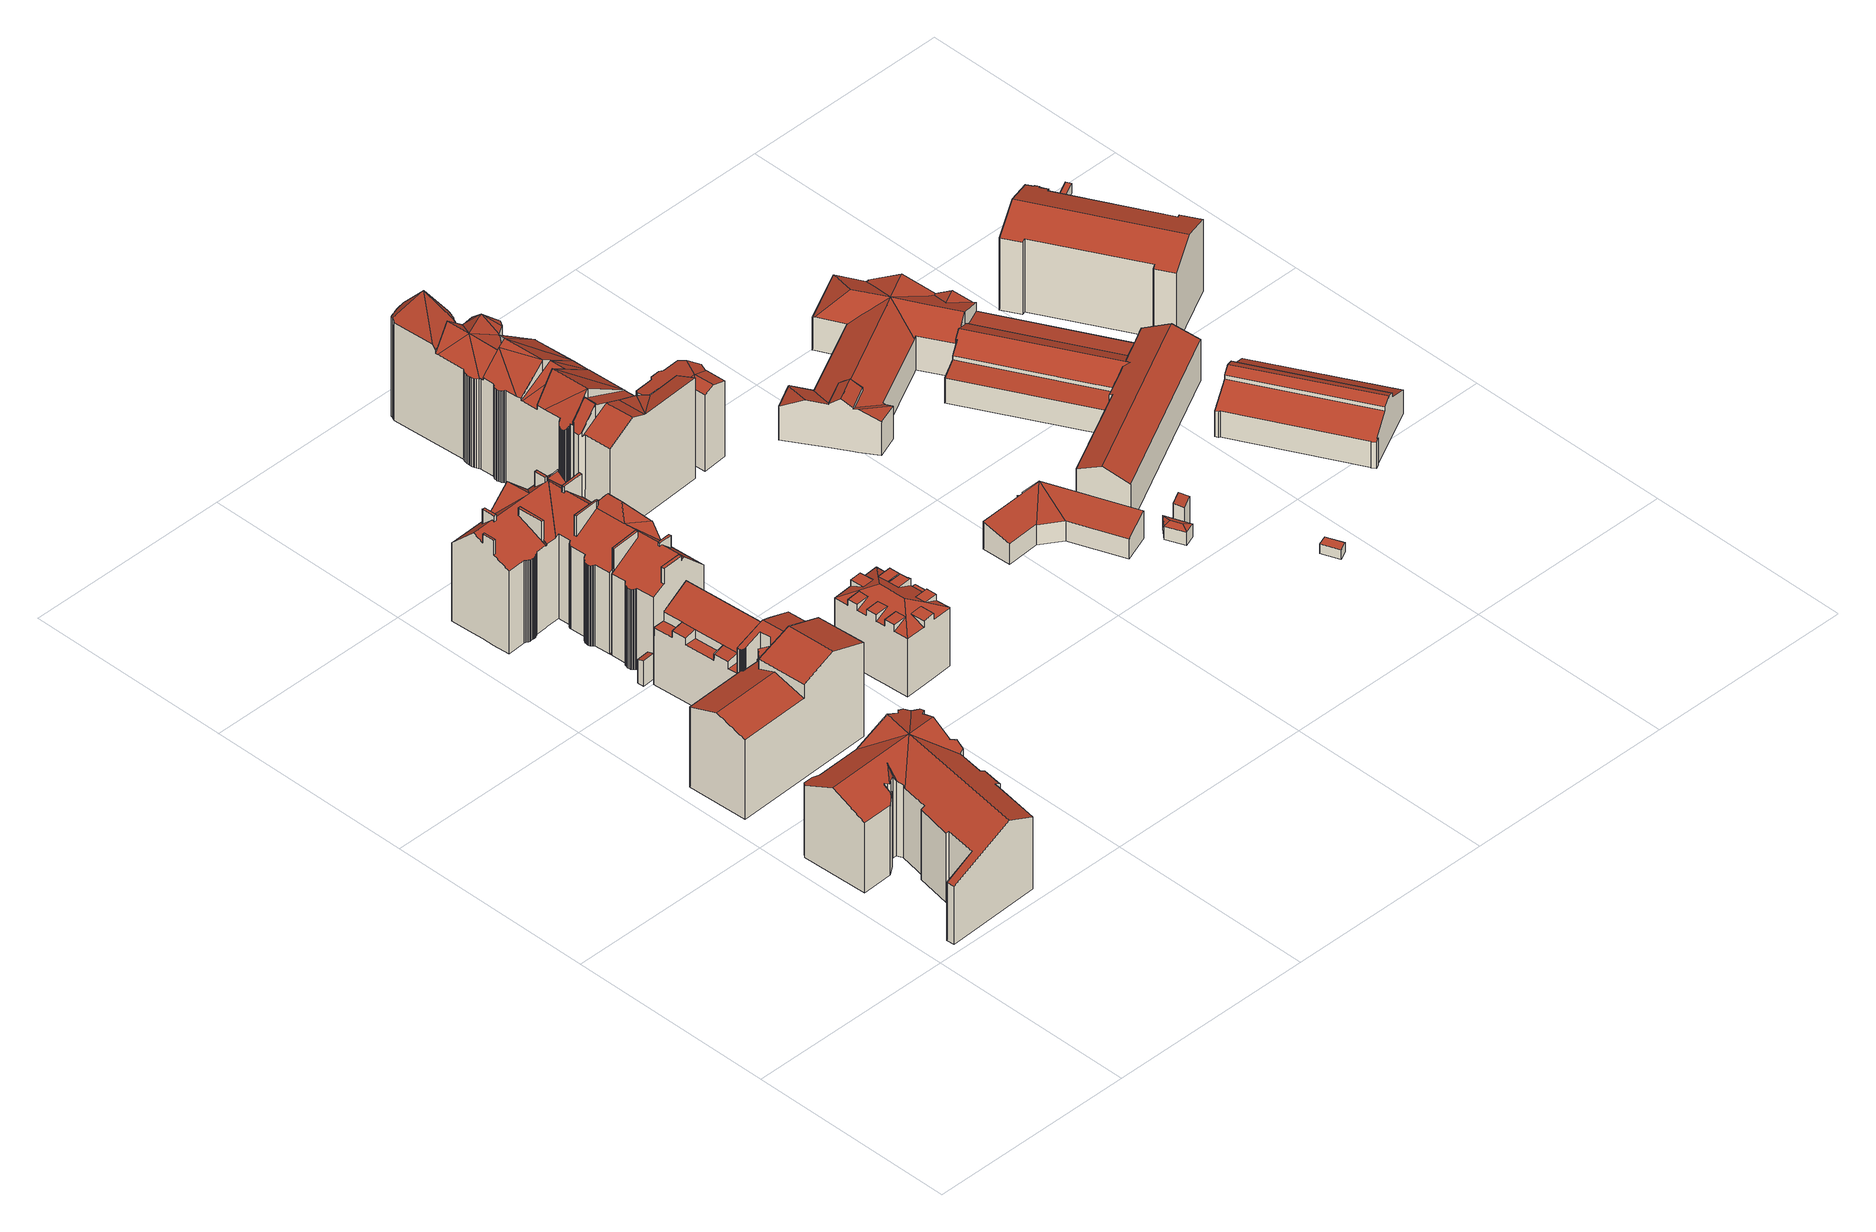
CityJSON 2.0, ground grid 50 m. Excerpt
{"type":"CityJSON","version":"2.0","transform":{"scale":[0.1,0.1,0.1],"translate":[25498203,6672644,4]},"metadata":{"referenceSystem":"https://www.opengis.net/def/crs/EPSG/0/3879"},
"CityObjects":{
"building1":{"type":"Building","attributes":{"dateOfConstruction":"1906-01-01","measuredHeight":21.9,"class":"Asuinkerrostalot","function":"Muut kerrostalot","usage":"Asuinrakennus","roofType":"2100;2100;2100","storeysAboveGround":4},"address":[{"Country":"Finland","Locality":"Helsinki","ThoroughfareNumber":"12","ThoroughfareName":"Kauppiaankatu","PostCode":"00160"}],"geometry":[{"type":"Solid","lod":"2","boundaries":[[[[0,1,2,3]],[[4,5,6,7,8,9,10]],[[11,12,13,14,15]],[[16,17,18,19,20,21,22,23,24,25,26,27,28,29,30,31,32,33,34,35,36,37,38,39,40,0,3,41,42,43,44,45,46,47,48,49,50]],[[51,52,24,23]],[[53,54,42,41]],[[55,16,50,56]],[[40,39,57,58,59]],[[60,18,17,61]],[[37,62,63,38]],[[7,64,65,66,54,53,67]],[[60,61,68,7,69,70]],[[41,3,2,67,53]],[[71,49,48,9,8]],[[72,73,30,29]],[[4,46,45,5]],[[74,7,75,76,77,73,72,78,79,80]],[[69,20,19,70]],[[31,77,76,32]],[[73,77,31,30]],[[81,15,14,82]],[[17,16,55,68,61]],[[74,80,26,25,83]],[[37,36,81,82,62]],[[79,78,28,27]],[[59,58,84]],[[34,12,11,35]],[[9,48,47,10]],[[26,80,79,27]],[[28,78,72,29]],[[22,85,51,23]],[[51,85,86,69,7,74,83,52]],[[55,56,71,8,7,68]],[[84,58,57,63,62,82,14,13,87,75,7,67,2,1]],[[64,6,5,45,44,65]],[[34,33,87,13,12]],[[69,86,21,20]],[[38,63,57,39]],[[36,35,11,15,81]],[[18,60,70,19]],[[46,4,10,47]],[[84,1,0,40,59]],[[49,71,56,50]],[[24,52,83,25]],[[42,54,66,43]],[[66,65,44,43]],[[33,32,76,75,87]],[[86,85,22,21]],[[7,6,64]]]],"semantics":{"surfaces":[{"type":"WallSurface"},{"type":"RoofSurface"},{"type":"GroundSurface"}],"values":[[0,1,1,2,0,0,0,0,0,0,1,1,0,0,0,0,1,0,0,0,1,0,0,0,0,1,0,0,0,0,0,1,1,1,0,0,0,0,0,0,0,0,0,0,0,0,0,0,1]]}}]},
"building2":{"type":"Building","attributes":{"dateOfConstruction":"1901-01-01","measuredHeight":27.1,"class":"Pienkerrostalot","function":"Muut kerrostalot","usage":"Asuinrakennus","roofType":"3500;2100;1000","storeysAboveGround":3},"address":[{"Country":"Finland","Locality":"Helsinki","ThoroughfareNumber":"13","ThoroughfareName":"Kauppiaankatu","PostCode":"00160"}],"geometry":[{"type":"Solid","lod":"2","boundaries":[[[[88,89,90,91,92,93]],[[94,95,96,97]],[[98,99,100,101,102,103,104,105,106,107,108,109,110,111,112,113,114,115,116,117,118,119,120,121,91,90,122,123]],[[124,125,126,127]],[[128,112,111,129]],[[130,108,107,131]],[[132,133,88,93]],[[134,135,136,122,89,88,133,137,138]],[[139,117,116,140]],[[141,142,143,144]],[[145,146,147,148]],[[149,150,134,138]],[[137,133,132,151]],[[152,103,102,153]],[[154,109,108,130]],[[155,104,103,152]],[[156,157,94,97]],[[116,115,140]],[[158,159,126,125,95,160,143,142]],[[161,121,120,162]],[[158,142,141,163,100,99,164]],[[145,148,135,134,150]],[[151,165,149,138,137]],[[162,120,119,166]],[[129,111,110,167]],[[147,168,169,98,123,136,135,148]],[[98,169,170,164,99]],[[165,151,132,93,92,161,162,166,171,139,140,172,173,128,129,167,154,130,131,174,175,155,152,153,176,177,178,179]],[[156,180,160,157]],[[157,160,95,94]],[[122,136,123]],[[158,181,182,159]],[[153,102,101,176]],[[171,118,117,139]],[[149,165,179,183,146,145,150]],[[174,106,105,175]],[[175,105,104,155]],[[184,185,125,124]],[[166,119,118,171]],[[92,91,121,161]],[[144,143,186,187]],[[167,110,109,154]],[[131,107,106,174]],[[172,114,113,173]],[[184,124,127,188]],[[177,176,101,100,163,187,186,180,156,97,96,185,184,188]],[[140,115,114,172]],[[186,143,160,180]],[[96,95,125,185]],[[179,178,182,181,170,169,168,183]],[[158,164,170,181]],[[178,177,188,127,126,159,182]],[[122,90,89]],[[173,113,112,128]],[[147,146,183,168]],[[163,141,144,187]]]],"semantics":{"surfaces":[{"type":"WallSurface"},{"type":"RoofSurface"},{"type":"GroundSurface"}],"values":[[0,0,1,0,0,0,0,1,0,0,1,1,0,0,0,0,1,0,1,0,0,0,0,0,0,0,1,2,0,0,0,1,0,0,0,0,0,0,0,0,0,0,0,0,1,0,0,1,1,0,0,0,0,0,1,1]]}}]},
"building3":{"type":"Building","attributes":{"dateOfConstruction":"2012-01-01","measuredHeight":6.5,"usage":"Talousrakennus","roofType":"2100"},"address":[{"Country":"Finland","Locality":"Helsinki"}],"geometry":[{"type":"Solid","lod":"2","boundaries":[[[[189,190,191,192]],[[193,194,195,196]],[[193,192,191,194]],[[194,191,190,195]],[[195,190,189,196]],[[196,189,192,193]]]],"semantics":{"surfaces":[{"type":"RoofSurface"},{"type":"GroundSurface"},{"type":"WallSurface"}],"values":[[0,1,2,2,2,2]]}}]},
"building4":{"type":"Building","attributes":{"dateOfConstruction":"1904-01-01","measuredHeight":28.8,"class":"Asuinkerrostalot","function":"Muut kerrostalot","usage":"Asuinrakennus","roofType":"2110;9993;3500;2100;1000","storeysAboveGround":4},"address":[{"Country":"Finland","Locality":"Helsinki","ThoroughfareNumber":"18","ThoroughfareName":"Luotsikatu","PostCode":"00160"}],"geometry":[{"type":"MultiSurface","lod":"2","boundaries":[[[197,198,199,200,201,202,203,204]],[[205,206,207,208,209,210,211,212,213,214,215,216,217,218,219,220,221,222,223,224,225,226,227,228,229,230,231,232,202,201,233,234,198,197]],[[235,236,237,238]],[[239,240,241,242,243,244]],[[202,245,203]],[[246,247,248,249]],[[250,251,252,253]],[[254,255,256,257]],[[258,259,260,261]],[[202,262,245]],[[232,263,264,231,230,265,266,267,262,202]],[[268,269,270,271,272,273]],[[274,275,276,277]],[[278,279,280,281]],[[282,283,284,285,286,287]],[[288,289,290,291,292,293,294,295,296,230]],[[297,298,293,292]],[[299,300,297,292]],[[301,302,303,304,305,306,299,292]],[[307,308,306,305]],[[309,307,305]],[[310,311,312,313,314,315,316,317,309,305]],[[318,319,320,321,322,323]],[[295,266,265]],[[306,308,300,299]],[[251,228,227,252]],[[253,224,223,250]],[[324,222,221,325]],[[325,221,220,326]],[[326,220,219,327]],[[327,219,218,328]],[[328,218,217,329]],[[329,217,216,330]],[[330,216,215,331]],[[331,215,214,332]],[[332,214,213,333]],[[333,213,212,334]],[[334,212,211,335]],[[335,211,210,336]],[[336,210,209,337]],[[205,238,237,206]],[[206,237,236,207]],[[207,236,235,208]],[[199,244,243,200]],[[233,241,240,234]],[[225,249,248,226]],[[226,248,247,227]],[[252,227,247,246,224,253]],[[224,246,249,225]],[[338,339,340,341]],[[341,340,342,343]],[[343,342,344,345]],[[345,344,346,347]],[[348,349,350,351]],[[351,350,352,353]],[[353,352,354,355]],[[355,354,356,357]],[[357,356,358,359]],[[359,358,360,361]],[[361,360,362,363]],[[363,362,364,365]],[[365,364,366,367]],[[367,366,368,369]],[[369,368,370,371]],[[371,370,372,373]],[[229,374,230]],[[195,375,376,377]],[[377,376,378,379]],[[379,378,380,381]],[[381,380,382,383]],[[383,382,384,385]],[[385,384,386,387]],[[387,386,388,389]],[[389,388,390,391]],[[391,390,392,393]],[[393,392,394,395]],[[395,394,396,397]],[[397,396,398,399]],[[399,398,400,401]],[[401,400,402,403]],[[403,402,404,405]],[[405,404,406,254]],[[254,406,407,255]],[[256,408,409,257]],[[257,409,410,411]],[[411,410,412,413]],[[413,412,414,415]],[[415,414,416,417]],[[417,416,418,419]],[[419,418,420,421]],[[421,420,422,423]],[[423,422,339,338]],[[424,425,349,348]],[[408,261,260,426]],[[426,260,259,427]],[[427,259,258,407]],[[255,407,258,261,408,256]],[[302,271,270,303]],[[303,270,269,304]],[[304,269,268,428]],[[428,268,273,429]],[[430,277,276,431]],[[431,276,275,432]],[[433,274,277,430]],[[263,281,280,264]],[[264,280,279,231]],[[231,279,278,232]],[[232,278,281,263]],[[434,287,286,288]],[[288,286,285,289]],[[289,285,284,290]],[[435,282,287,434]],[[230,296,265]],[[265,296,295]],[[436,317,316,437]],[[437,316,315,438]],[[311,321,320,312,439]],[[440,318,323,441]],[[296,265,266,442]],[[443,444,445,337,209,208,235,238,205,197,204,446]],[[204,203,245,262,267,447,448,449,450,446]],[[308,307,309,317,436,451,452,453,454,455,456,298,297,300]],[[457,458,459,195,377,379,381,383,385,387,389,391,393,395,397,399,401,403,405,254,257,411,413,415,417,419,421,423,338,341,343,345,347,460,424,348,351,353,355,357,359,361,363,365,367,369,371,373,461,462,463,324,325,326,327,328,329,330,331,332,333,334,335,336,337,445,444,443,446,450,449,448,447,464,465,466,467,456,455,454,453,452,451,436,437,438]],[[324,463,462,461,373,372,374,229,228,251,250,223,222]],[[195,459,458,457,438,315,314,432,275,274,433,375]],[[295,294,466,465,464,447,267,266]],[[440,313,312,320,319,318]],[[323,322,321,311,310,441]],[[294,293,298,456,467,466]],[[435,291,290,284,283,282]],[[273,272,271,302,301,429]],[[346,468,425,424,460,347]],[[198,234,240,239,244,199]],[[242,241,233,201,200,243]],[[422,420,418,416,414,412,410,409,408,426,427,407,406,404,402,400,398,396,394,392,390,388,386,384,382,380,378,376,375,433,430,431,432,314,313,440,441,310,305,304,428,429,301,292,291,435,434,288,230,374,372,370,368,366,364,362,360,358,356,354,352,350,349,425,468,346,344,342,340,339]]],"semantics":{"surfaces":[{"type":"RoofSurface"},{"type":"WallSurface"},{"type":"GroundSurface"}],"values":[0,0,0,0,0,0,0,0,0,0,0,0,0,0,0,0,0,0,0,0,0,0,0,0,0,1,1,1,1,1,1,1,1,1,1,1,1,1,1,1,1,1,1,1,1,1,1,1,1,1,1,1,1,1,1,1,1,1,1,1,1,1,1,1,1,1,1,1,1,1,1,1,1,1,1,1,1,1,1,1,1,1,1,1,1,1,1,1,1,1,1,1,1,1,1,1,1,1,1,1,1,1,1,1,1,1,1,1,1,1,1,1,1,1,1,1,1,1,1,1,1,1,2,1,1,1,1,1,1,1,1,1,1,1,0]}}]},
"building5":{"type":"Building","attributes":{"dateOfConstruction":"1890-01-01","measuredHeight":17.9,"class":"Asuinkerrostalot","function":"Muut kerrostalot","usage":"Asuinrakennus","roofType":"3200;1000","storeysAboveGround":4},"address":[{"Country":"Finland","Locality":"Helsinki","ThoroughfareNumber":"5","ThoroughfareName":"Vyökatu","PostCode":"00160"}],"geometry":[{"type":"Solid","lod":"2","boundaries":[[[[469,470,471,472,473,474]],[[475,476,477,478,479,480,481,482,483,484,485,486,487,488,489,490,491,492,493,494,495,496]],[[497,498,499,500]],[[501,502,503]],[[484,504,505,485]],[[506,507,508]],[[509,510,511,501,503,512,513,514,515,516,517,518,519,520,497,500,521,522,523,524]],[[525,492,491]],[[488,526,527,489]],[[494,493,528]],[[529,469,474]],[[503,502,530,512]],[[531,532,533]],[[534,524,523,522,535,506,508,536,531,533,495]],[[481,537,538,539,540,541,470,469,529,482]],[[542,516,515,543,544,545,546]],[[486,485,505]],[[512,530,513]],[[529,474,473,472,471,541,540,511,510,509,547,482]],[[517,542,546,548,549,518]],[[504,484,483]],[[550,551,552,553,554,539,538,537,481,480,479,478,477,476,475,496,555,556,557,558,559,560,561,562,563,564,565]],[[544,543,566,567,545]],[[518,549,519]],[[520,498,497]],[[498,520,519,549,548,562,561,560,559,558,557,535,522,521,499]],[[471,470,541]],[[490,489,527]],[[500,499,521]],[[564,567,566,565]],[[531,536,508,507,532]],[[502,501,511,540,539,554,553,552,551,514,513,530]],[[516,542,517]],[[526,488,487]],[[495,533,532,507,506,535,557,556,555,496]],[[494,528,525,491,490,527,526,487,486,505,504,483,482,547,509,524,534,495]],[[548,546,545,567,564,563,562]],[[551,550,565,566,543,515,514]],[[492,525,528,493]]]],"semantics":{"surfaces":[{"type":"RoofSurface"},{"type":"WallSurface"},{"type":"GroundSurface"}],"values":[[0,1,0,1,0,1,0,1,0,1,1,0,1,0,1,1,1,1,0,0,1,2,0,1,1,1,1,1,1,1,0,1,1,1,1,0,1,1,0]]}}]},
"building6":{"type":"Building","attributes":{"dateOfConstruction":"1904-01-01","measuredHeight":31.8,"class":"Asuinkerrostalot","function":"Muut kerrostalot","usage":"Asuinrakennus","roofType":"2100;2100;2100;3500;9999","storeysAboveGround":4},"address":[{"Country":"Finland","Locality":"Helsinki","ThoroughfareNumber":"9","ThoroughfareName":"Vyökatu","PostCode":"00160"}],"geometry":[{"type":"Solid","lod":"2","boundaries":[[[[568,569,570,571]],[[572,573,574,575]],[[576,577,578,579]],[[580,581,582,583]],[[584,585,586,587]],[[588,589,590,591,592]],[[593,594,595,596]],[[597,598,599,600]],[[601,602,603,604]],[[605,606,607,608]],[[571,570,609,610]],[[611,612,606,605]],[[613,614,615,616]],[[616,615,617,618]],[[619,620,621]],[[622,623,624,625]],[[626,627,628,629,630,631]],[[632,633,627,626]],[[634,635,636,582,581,637]],[[638,639,640,641,642,643]],[[644,645,646,647,648,649,650,651,652,653,654,655,638,643]],[[656,657,658,659]],[[660,661,662,663,664]],[[665,666,667,668]],[[668,667,669,670]],[[671,672,673,674]],[[675,650,649,676]],[[600,599,677,678]],[[679,662,661,680]],[[681,572,682,683,684]],[[685,686,664,687]],[[688,689,577,576]],[[690,691,692,693]],[[694,695,696,697,636,635,698]],[[699,700,629]],[[701,702,703,704]],[[670,669,705,706]],[[707,708,709,710,711]],[[712,713,714,715]],[[716,717,718,719,720,721,722]],[[723,647,646,724]],[[725,717,716,726,727,728,729]],[[730,731,732,733]],[[734,710,735,736,737]],[[579,578,702,701]],[[738,728,727,644,643,739,740,736]],[[741,742,743,744]],[[659,658,745,746]],[[747,748,590,589]],[[621,719,718,710]],[[749,750,619,751,752,753]],[[754,755,742,741]],[[756,757,758,759]],[[759,758,602,601]],[[760,761,762]],[[763,764,614,613]],[[765,766,689,688]],[[767,768,638,655]],[[684,683,769,580]],[[588,592,770,771]],[[632,772,575,633]],[[771,770,773,774]],[[775,776,777,778]],[[620,721,720,621]],[[683,682,762]],[[686,779,660,664]],[[780,781,748,747]],[[782,783,784,785]],[[786,749,753,787,788,789,790]],[[791,648,647,723]],[[629,792,623,630]],[[698,635,634,793]],[[674,673,794,795]],[[796,797,779,686,685]],[[798,639,638,768]],[[799,654,653,800]],[[714,801,802,715]],[[803,687,802,804]],[[805,806,766,765]],[[807,808,809,810]],[[811,812,813,814]],[[814,813,815,816]],[[816,815,776,775]],[[817,641,640,818]],[[818,640,639,798]],[[819,820,788,787]],[[736,740,737]],[[821,822,823,611]],[[778,777,824,825]],[[804,801,826,827]],[[827,826,695,694]],[[811,828,707,711,812]],[[630,623,622,631]],[[829,652,651,830]],[[676,649,648,791]],[[724,646,645,831]],[[832,833,834,835]],[[824,777,776,815,813,812,711,710,734,809,808,836,743,742,755]],[[796,685,687,803]],[[693,692,837,838]],[[838,837,839,840]],[[840,839,569,568]],[[810,809,734,737,740,739,781,780]],[[667,666,794,673,672,603,602,758,757,625,624,841,842,843,595,594,844,845,705,669]],[[802,687,664,715]],[[800,653,652,829]],[[656,793,634,637,846,657]],[[847,848,849,850]],[[729,728,738]],[[621,720,719]],[[623,820,624]],[[725,729,738,735]],[[690,746,745,761,760,691]],[[819,787,753,752,710]],[[752,751,621,710]],[[636,697,583,582]],[[628,851,699,629]],[[852,853,854,855]],[[855,854,856,857]],[[744,743,836,858]],[[859,860,861,862,863]],[[767,655,654,799]],[[846,769,683,762,761,745,658,657]],[[797,796,803,804,827,694,698,793,656,659,746,690,693,838,840,568,571,610,864,584,587,865,866,867,868,805,765,688,576,579,701,704,869,870,847,850,821,611,605,608,871,730,733,756,759,601,604,671,674,795,665,668,670,706,872,873,593,596,874,875,828,811,814,816,775,778,825,754,741,744,858,807,810,780,747,589,588,771,774,832,835,852,855,857,782,785,876,597,600,678,817,818,798,768,767,799,800,829,830,675,676,791,723,724,831,726,716,722,877,750,749,786,878,862,861,763,613,616,618,879,880,881,679,680]],[[700,792,629]],[[774,773,833,832]],[[714,713,860,859,696,695,826,801]],[[879,882,883,880]],[[857,856,783,782]],[[823,612,611]],[[583,884,885]],[[596,595,843,874]],[[886,790,789,820]],[[874,843,842,875]],[[575,851,628,627,633]],[[786,790,886,700,699,851,574,573,887,885,884,878]],[[587,586,888,865]],[[825,824,755,754]],[[751,619,621]],[[872,845,844,873]],[[862,878,884,889,863]],[[873,844,594,593]],[[710,718,717,725,735]],[[726,831,645,644,727]],[[608,607,890,871]],[[871,890,731,730]],[[610,609,891,864]],[[870,892,848,847]],[[697,696,889,884,583]],[[618,617,882,879]],[[797,680,661,660,779]],[[679,881,893,663,662]],[[709,819,710]],[[864,891,585,584]],[[835,834,853,852]],[[738,736,735]],[[858,836,808,807]],[[868,894,806,805]],[[763,861,860,713,712,764]],[[893,881,880,883]],[[623,792,700,886,820]],[[785,784,895,876]],[[876,895,598,597]],[[572,575,772,896]],[[893,883,882,617,615,614,764,712,715,664,663]],[[574,851,575]],[[604,603,672,671]],[[830,651,650,675]],[[739,643,591,590,748,781]],[[704,703,897,869]],[[869,897,892,870]],[[789,788,820]],[[689,766,806,894,898,899,888,586,585,891,609,570,569,839,837,692,691,760,762,682,572,896,732,731,890,607,606,612,823,822,849,848,892,897,703,702,578,577]],[[581,580,769,846,637]],[[580,583,885,887,681,684]],[[877,722,721,620]],[[817,678,677,642,641]],[[802,801,804]],[[733,732,896,772,632,626,631,622,625,757,756]],[[850,849,822,821]],[[643,642,677,599,598,895,784,783,856,854,853,834,833,773,770,592,591]],[[865,888,899,866]],[[866,899,898,867]],[[867,898,894,868]],[[795,794,666,665]],[[750,877,620,619]],[[706,705,845,872]],[[859,863,889,696]],[[841,624,820,819,709,708]],[[828,875,842,841,708,707]],[[887,573,572,681]]]],"semantics":{"surfaces":[{"type":"WallSurface"},{"type":"RoofSurface"},{"type":"GroundSurface"}],"values":[[0,1,0,0,0,0,0,0,0,0,0,0,0,0,1,1,1,1,1,1,1,0,1,0,0,0,0,0,0,0,1,0,0,0,1,0,0,1,0,0,0,0,0,1,0,1,0,0,0,1,0,0,0,0,0,0,0,0,0,0,0,0,0,1,0,1,0,0,0,0,0,0,0,0,0,0,0,0,0,0,0,0,0,0,0,0,0,0,0,0,0,0,0,0,0,0,0,1,0,0,0,0,0,1,1,0,0,0,0,1,1,1,0,1,1,1,1,0,0,0,0,0,1,2,0,0,1,0,0,0,0,0,1,0,0,0,0,0,1,0,0,0,1,0,0,0,0,0,1,0,0,0,1,0,0,0,0,0,0,0,1,0,0,1,1,1,0,0,1,0,0,1,1,0,1,0,0,0,0,0,1,0,0,0,0,0,0,1,0,0,0]]}}]},
"building7":{"type":"Building","attributes":{"dateOfConstruction":"2010-01-01","measuredHeight":3.6,"usage":"Muu rakennus","roofType":"2100"},"address":[{"Country":"Finland","Locality":"Helsinki"}],"geometry":[{"type":"Solid","lod":"2","boundaries":[[[[900,901,902,903]],[[904,905,901,900]],[[906,907,908,909]],[[910,911,907,906]],[[903,910,906,909,904,900]],[[903,902,911,910]],[[909,908,905,904]],[[901,905,908,907,911,902]]]],"semantics":{"surfaces":[{"type":"WallSurface"},{"type":"GroundSurface"},{"type":"RoofSurface"}],"values":[[0,0,0,0,1,0,0,2]]}}]},
"building8":{"type":"Building","attributes":{"dateOfConstruction":"1888-01-01","measuredHeight":7.1,"class":"Talousrakennukset","function":"Talousrakennukset","usage":"Talousrakennus","roofType":"2100;2100;1000","storeysAboveGround":2},"address":[{"Country":"Finland","Locality":"Helsinki","ThoroughfareNumber":"3","ThoroughfareName":"Vyökatu","PostCode":"00160"}],"geometry":[{"type":"Solid","lod":"2","boundaries":[[[[912,913,914]],[[915,916,917,918]],[[919,920,921,912,914,922]],[[923,922,914,913,917,916,924,925]],[[919,922,923,926]],[[918,927,928,915]],[[921,929,930,913,912]],[[931,929,921,920]],[[932,928,927,933]],[[934,925,924,935]],[[936,930,929,931]],[[926,923,925,934]],[[936,933,927,918,917,913,930]],[[932,935,924,916,915,928]],[[919,926,934,935,932,933,936,931,920]]]],"semantics":{"surfaces":[{"type":"RoofSurface"},{"type":"WallSurface"},{"type":"GroundSurface"}],"values":[[0,1,1,0,1,0,0,1,1,1,1,1,1,1,2]]}}]},
"building9":{"type":"Building","attributes":{"dateOfConstruction":"2009-01-01","measuredHeight":3.9,"usage":"Muu rakennus","roofType":"3200"},"address":[{"Country":"Finland","Locality":"Helsinki"}],"geometry":[{"type":"Solid","lod":"2","boundaries":[[[[937,938,939,940]],[[941,942,943,944]],[[939,945,946,942]],[[945,938,943,946]],[[940,939,942,941]],[[938,945,939]],[[940,941,944,937]],[[944,943,938,937]],[[946,943,942]]]],"semantics":{"surfaces":[{"type":"WallSurface"},{"type":"RoofSurface"},{"type":"GroundSurface"}],"values":[[0,0,1,1,0,1,2,0,1]]}}]},
"building10":{"type":"Building","attributes":{"dateOfConstruction":"2012-01-01","measuredHeight":3.1,"usage":"Vaja","roofType":"2110"},"address":[{"Country":"Finland","Locality":"Helsinki"}],"geometry":[{"type":"Solid","lod":"2","boundaries":[[[[947,948,949,950]],[[951,952,953,954]],[[951,950,949,952]],[[952,949,948,953]],[[953,948,947,954]],[[954,947,950,951]]]],"semantics":{"surfaces":[{"type":"RoofSurface"},{"type":"GroundSurface"},{"type":"WallSurface"}],"values":[[0,1,2,2,2,2]]}}]},
"building11":{"type":"Building","attributes":{"dateOfConstruction":"1910-01-01","measuredHeight":2.5,"usage":"Vaja","roofType":"1000"},"address":[{"Country":"Finland","Locality":"Helsinki"}],"geometry":[{"type":"Solid","lod":"2","boundaries":[[[[955,956,957,958]],[[959,960,961,962]],[[955,958,959,962]],[[956,955,962,961]],[[957,956,961,960]],[[958,957,960,959]]]],"semantics":{"surfaces":[{"type":"RoofSurface"},{"type":"GroundSurface"},{"type":"WallSurface"}],"values":[[0,1,2,2,2,2]]}}]},
"building12":{"type":"Building","attributes":{"dateOfConstruction":"1844-01-01","measuredHeight":13.1,"class":"Yleissivistävien oppilaitosten rakennukset","function":"Peruskoulut, lukiot ja muut","usage":"Opetusrakennus","roofType":"3500;3200","storeysAboveGround":2},"address":[{"Country":"Finland","Locality":"Helsinki","ThoroughfareNumber":"6","ThoroughfareName":"Laivastokuja","PostCode":"00160"}],"geometry":[{"type":"Solid","lod":"2","boundaries":[[[[963,964,965,966]],[[967,968,969,970]],[[971,972,973,974,975,976]],[[977,978,979,980,981,982,983,984,985]],[[986,987,988,989,990,971]],[[991,992,993,994,995,996]],[[997,998,999,1000,1001,1002,1003,1004,1005]],[[1006,1007,1008,1009,1010,1011]],[[1012,1013,1014,1015,999,998]],[[1016,1017,1018,1019,1020,1021,1022,1023,1024,1025,1026,1006,1011,1027,1028,1029]],[[1024,1030,1031,1032,1033,1025]],[[1034,1035,1036]],[[1037,1038,963,966,1039,1040,1041,1042,1043,1044,1045,1046,1047,1048,1049,1021,1020,1019,1018,1017,1016,1029,1050,995,994,993,1051,1052,1053,967,970,1054,1055,1056,1057,1058,1059,1060,1061,1062,1063,1064,1065]],[[1066,1067,1068,1069,1070,1071,1072,1073]],[[1026,1074,1075,1076,1077,1008,1007,1006]],[[1078,1079,1080,1081,1082,1005,1083,971,1084,1085,1086,1087]],[[974,1088,1056,1055,1054,970,969,975]],[[1089,1090,1091,1092,1093,971,976,1094]],[[1056,1088,1095,1057]],[[1083,1005,1004,1003,1002,1034,1036,988,987,986,971]],[[1038,1037,1096,1097,964,963]],[[1022,1098,1099,1023]],[[990,1095,1088,974,973,972,971]],[[1073,1072,985,984,1042,1041,1040]],[[1043,1042,984,983,1079,1078,1044]],[[990,989,1035,1034,1002,1001,1100,1101,1102,1103,1065,1064,1063,1062,1061,1060,1059,1058,1057,1095]],[[1104,1105,1106,1107,1087,1086,1085,1084,971,1108,1109,1110,1031,1030]],[[981,1111,1112,1113,1013,1012,998,997,1114,1081,982]],[[1032,1031,1110,1109,1115,1009,1008,1077,1076,1075]],[[1035,989,988,1036]],[[1071,1070,1069,979,978,977,985,1072]],[[992,1090,1089,1052,1051,993]],[[1028,1116,996,995,1050,1029]],[[1009,1115,1109,1108,971,1093,1092,1091,1090,992,991,1117,1010]],[[1118,1119,1120,1121,1101,1100,1122,1014,1013,1113,1112,1111]],[[1106,1099,1098,1049,1048,1047,1046,1107]],[[1114,1082,1081]],[[1015,1014,1122,1100,1001,1000,999]],[[1053,1052,1089,1094,968,967]],[[997,1005,1082,1114]],[[1065,1103,1096,1037]],[[1027,1116,1028]],[[1011,1010,1117,991,996,1116,1027]],[[1023,1099,1106,1105,1104,1030,1024]],[[983,982,1081,1080,1079]],[[1046,1045,1044,1078,1087,1107]],[[1039,966,965,1123,1066,1073,1040]],[[1049,1098,1022,1021]],[[1025,1033,1032,1075,1074,1026]],[[1123,1124,1125,1126,980,979,1069,1068,1067,1066]],[[1094,976,975,969,968]],[[1096,1103,1102,1127,1097]],[[1097,1127,1102,1101,1121,1120,1119,1118,1111,981,980,1126,1125,1124,1123,965,964]]]],"semantics":{"surfaces":[{"type":"WallSurface"},{"type":"RoofSurface"},{"type":"GroundSurface"}],"values":[[0,0,1,1,1,0,0,0,0,0,0,1,2,1,1,1,0,1,0,1,0,1,1,0,0,0,1,1,0,1,0,0,0,1,0,0,0,1,0,0,0,1,1,1,0,0,0,0,1,0,1,1,1]]}}]},
"building13":{"type":"Building","attributes":{"dateOfConstruction":"1900-01-01","measuredHeight":11.8,"class":"Lasten päiväkodit","function":"Lasten päiväkodit","usage":"Päiväkoti","roofType":"2100;3500","storeysAboveGround":1},"address":[{"Country":"Finland","Locality":"Helsinki","ThoroughfareNumber":"4","ThoroughfareName":"Laivastokuja","PostCode":"00160"}],"geometry":[{"type":"Solid","lod":"2","boundaries":[[[[1128,1129,1130,1131,1132,1133,1134,1135,1136]],[[1137,1138,1139,1140]],[[1134,1133,1141,1142]],[[1143,1144,1145,1146]],[[1131,1130,1147,1148]],[[1128,1136,1138,1137]],[[1149,1150,1151,1152,1142,1141,1153,1148,1147]],[[1133,1132,1153,1141]],[[1154,1155,1144,1143]],[[1149,1147,1130,1129]],[[1148,1153,1132,1131]],[[1140,1139,1155,1154]],[[1135,1134,1142,1152]],[[1156,1157,1151,1150]],[[1146,1145,1157,1156]],[[1128,1137,1140,1154,1143,1146,1156,1150,1149,1129]],[[1157,1145,1144,1155,1139,1138,1136,1135,1152,1151]]]],"semantics":{"surfaces":[{"type":"WallSurface"},{"type":"RoofSurface"},{"type":"GroundSurface"}],"values":[[0,0,1,0,1,0,0,1,0,0,0,0,0,0,0,2,1]]}}]},
"building14":{"type":"Building","attributes":{"dateOfConstruction":"1825-01-01","measuredHeight":21.6,"class":"Toimistorakennukset","function":"Toimistorakennukset","usage":"Toimistorakennus","roofType":"3500;1000","storeysAboveGround":3},"address":[{"Country":"Finland","Locality":"Helsinki","ThoroughfareNumber":"22","ThoroughfareName":"Laivastokatu","PostCode":"00160"}],"geometry":[{"type":"Solid","lod":"2","boundaries":[[[[1158,1159,1160,1161,1162,1163]],[[1164,1165,1166,1167]],[[1168,1169,1170,1171,1172]],[[1173,1174,1175,1176]],[[1177,1178,1179,1180]],[[1181,1182,1178,1177]],[[1183,1184,1182,1181]],[[1185,1186,1175,1174,1163,1162]],[[1187,1183,1181,1177,1180,1188,1189,1190,1164,1167,1191,1169,1168,1159,1158,1173,1176,1192]],[[1187,1193,1184,1183]],[[1191,1194,1170,1169]],[[1168,1172,1160,1159]],[[1167,1166,1194,1191]],[[1189,1188,1195,1196,1197]],[[1158,1163,1174,1173]],[[1187,1192,1186,1185,1198,1193]],[[1190,1199,1165,1164]],[[1196,1195,1179,1178,1182,1184,1193,1198,1161,1160,1172,1171]],[[1189,1197,1199,1190]],[[1194,1166,1165,1199,1197,1196,1171,1170]],[[1180,1179,1195,1188]],[[1176,1175,1186,1192]],[[1162,1161,1198,1185]]]],"semantics":{"surfaces":[{"type":"WallSurface"},{"type":"RoofSurface"},{"type":"GroundSurface"}],"values":[[0,0,0,0,0,0,0,1,2,0,0,0,0,0,0,0,0,1,0,1,0,0,0]]}}]}
},
"vertices":[
[107,244,27],[107,244,205],[33,241,206],[33,241,27],[306,420,227],[297,411,230],[266,410,246],[254,337,246],[335,413,212],[334,414,212],[323,422,218],[148,276,234],[156,276,221],[156,274,219],[168,313,236],[147,276,236],[330,375,27],[316,287,27],[327,279,27],[323,257,27],[310,252,27],[300,188,27],[312,186,27],[304,136,27],[292,138,27],[273,15,27],[44,5,27],[43,24,27],[118,29,27],[129,105,27],[124,106,27],[140,191,27],[149,191,27],[162,263,27],[156,276,27],[148,276,27],[142,277,27],[135,280,27],[130,284,27],[128,282,27],[127,258,27],[26,400,27],[35,411,27],[58,412,27],[70,402,27],[297,411,27],[306,420,27],[323,422,27],[334,414,27],[345,399,27],[343,385,27],[304,136,206],[292,138,212],[26,400,212],[35,411,207],[330,375,230],[343,385,225],[128,282,223],[127,264,214],[127,258,220],[327,279,222],[316,287,225],[135,280,222],[130,284,224],[175,406,212],[70,402,212],[58,412,207],[30,327,246],[324,340,246],[310,252,211],[323,257,213],[345,399,219],[129,105,207],[124,106,204],[204,12,246],[160,256,210],[149,191,210],[140,191,206],[118,29,207],[43,24,175],[44,5,176],[142,277,227],[139,278,221],[273,15,212],[116,250,208],[312,186,205],[300,188,212],[162,263,213],
[154,698,253],[195,699,253],[195,699,258],[200,699,259],[200,699,46],[154,698,46],[211,886,192],[211,886,215],[183,885,209],[183,885,192],[271,677,284],[266,755,284],[192,752,258],[192,745,258],[192,744,258],[192,743,258],[193,742,258],[193,741,258],[194,741,258],[194,740,258],[195,740,259],[195,739,259],[196,739,259],[196,738,259],[197,738,259],[198,738,260],[199,737,260],[200,737,260],[200,737,261],[201,737,261],[244,739,276],[247,713,276],[232,698,271],[213,715,264],[196,686,258],[197,674,258],[209,921,192],[209,921,215],[205,968,215],[205,968,192],[197,738,46],[196,738,46],[195,740,46],[194,740,46],[154,702,46],[154,702,252],[176,632,276],[173,673,262],[197,674,262],[4,696,252],[7,625,276],[201,737,46],[200,737,46],[220,753,192],[220,753,215],[218,776,215],[218,776,192],[181,556,287],[267,560,318],[260,676,318],[173,673,287],[10,549,250],[181,556,250],[4,696,46],[192,743,46],[192,744,46],[195,739,46],[193,742,46],[188,812,192],[216,814,192],[286,756,254],[271,971,254],[216,814,215],[213,715,46],[232,698,46],[192,752,192],[286,756,277],[10,549,46],[247,713,46],[196,739,46],[346,680,287],[346,680,258],[341,758,258],[244,739,46],[199,737,46],[198,738,46],[194,741,46],[193,741,46],[192,745,46],[177,967,46],[326,973,46],[354,563,46],[188,812,209],[341,758,186],[326,973,186],[354,563,287],[180,920,192],[180,920,209],[190,775,209],[190,775,192],[177,967,192],
[146,965,126],[176,967,126],[175,982,122],[145,980,122],[145,980,61],[175,982,61],[176,967,61],[146,965,61],
[26,1316,318],[80,1318,318],[79,1344,293],[85,1344,293],[86,1319,318],[189,1323,318],[125,1377,261],[23,1373,261],[27,1292,306],[32,1292,306],[33,1263,292],[28,1262,292],[30,1222,272],[75,1225,272],[78,1223,271],[81,1222,270],[84,1221,270],[87,1220,269],[90,1220,269],[94,1220,269],[97,1220,269],[100,1220,269],[103,1221,270],[106,1223,270],[109,1224,271],[111,1226,272],[138,1227,272],[137,1238,277],[135,1300,308],[140,1300,308],[143,1238,277],[143,1228,272],[167,1229,272],[243,1325,318],[240,1325,318],[235,1325,318],[86,1313,316],[80,1312,316],[28,1262,329],[33,1263,329],[32,1292,329],[27,1292,329],[80,1318,331],[80,1312,331],[86,1313,331],[86,1319,331],[85,1344,331],[79,1344,331],[184,1380,318],[137,1238,327],[143,1238,327],[140,1300,327],[135,1300,327],[138,1227,269],[143,1228,269],[143,1238,274],[137,1238,274],[170,1077,61],[177,1077,61],[177,1082,61],[169,1082,61],[177,1077,328],[248,1082,328],[248,1088,328],[177,1082,328],[243,1382,261],[233,1352,291],[239,1352,291],[266,1351,293],[298,1353,293],[296,1384,261],[190,1194,336],[251,1198,336],[254,1198,336],[254,1202,336],[250,1202,336],[189,1199,336],[206,968,326],[257,970,326],[256,977,326],[205,975,326],[235,1325,331],[240,1325,331],[239,1352,331],[233,1352,331],[240,1278,331],[246,1279,331],[293,1282,331],[292,1288,331],[245,1284,331],[240,1284,331],[245,1284,318],[292,1288,272],[293,1282,272],[246,1279,318],[250,1208,318],[306,1255,260],[304,1255,262],[301,1318,262],[266,1351,294],[310,1232,296],[308,1255,260],[271,1187,349],[310,1231,296],[250,1202,318],[254,1202,324],[254,1198,324],[251,1198,318],[255,1127,318],[273,1151,349],[317,1111,296],[317,1112,296],[319,1089,258],[261,1035,318],[288,1036,291],[289,1031,291],[261,1029,318],[265,970,318],[322,973,262],[315,1087,262],[319,1087,258],[256,1029,324],[261,1029,324],[289,1031,324],[288,1036,324],[261,1035,324],[256,1034,324],[111,1226,61],[109,1224,61],[106,1223,61],[103,1221,61],[100,1220,61],[97,1220,61],[94,1220,61],[90,1220,61],[87,1220,61],[84,1221,61],[81,1222,61],[78,1223,61],[75,1225,61],[30,1222,61],[159,1135,61],[159,1135,265],[159,1137,265],[159,1137,61],[160,1140,266],[160,1140,61],[161,1142,266],[161,1142,61],[162,1144,267],[162,1144,61],[165,1148,61],[165,1148,269],[167,1150,270],[167,1150,61],[169,1151,272],[169,1151,61],[172,1152,273],[172,1152,61],[170,1189,273],[170,1189,61],[170,1191,273],[170,1191,61],[171,1193,274],[171,1193,61],[171,1194,274],[171,1194,61],[172,1196,275],[172,1196,61],[174,1197,276],[174,1197,61],[175,1198,277],[175,1198,61],[177,1199,278],[177,1199,61],[176,1229,278],[176,1229,61],[167,1229,273],[176,967,269],[173,1011,269],[173,1011,61],[171,1012,268],[171,1012,61],[169,1014,267],[169,1014,61],[168,1016,266],[168,1016,61],[166,1018,265],[166,1018,61],[165,1020,265],[165,1020,61],[165,1023,265],[165,1023,61],[164,1026,265],[164,1026,61],[164,1028,265],[164,1028,61],[165,1031,265],[165,1031,61],[166,1033,266],[166,1033,61],[167,1036,266],[167,1036,61],[168,1038,267],[168,1038,61],[170,1040,268],[170,1040,61],[172,1041,270],[172,1041,61],[170,1077,269],[177,1077,273],[177,1082,273],[169,1082,269],[166,1119,269],[166,1119,61],[164,1121,268],[164,1121,61],[163,1123,267],[163,1123,61],[161,1125,266],[161,1125,61],[160,1127,266],[160,1127,61],[159,1130,265],[159,1130,61],[159,1132,265],[159,1132,61],[163,1146,61],[163,1146,268],[248,1088,313],[248,1082,313],[190,1194,284],[189,1199,284],[205,975,286],[256,977,314],[257,970,314],[206,968,286],[240,1284,315],[240,1278,315],[319,1087,61],[315,1087,61],[322,973,61],[289,1031,290],[256,1029,316],[256,1034,316],[298,1353,297],[26,1316,61],[27,1292,61],[28,1262,61],[23,1373,61],[296,1384,61],[243,1382,61],[184,1380,61],[125,1377,61],[319,1089,61],[317,1111,61],[317,1112,61],[310,1231,61],[310,1232,61],[308,1255,61],[265,970,61],[257,970,61],[206,968,61],[163,1145,61],[167,1229,61],[143,1228,61],[138,1227,61],[298,1353,61],[301,1318,61],[304,1255,61],[306,1255,61],[163,1145,268],
[550,590,210],[579,592,210],[577,625,210],[572,625,210],[552,624,210],[547,623,210],[491,742,45],[493,718,45],[495,694,45],[496,669,45],[498,647,45],[499,622,45],[502,587,45],[502,587,194],[499,622,194],[499,622,210],[498,647,210],[498,647,194],[496,669,194],[496,669,210],[495,694,210],[495,694,194],[493,718,194],[493,718,210],[491,742,210],[491,742,194],[489,777,194],[489,777,45],[585,724,210],[618,726,210],[617,751,210],[583,749,210],[624,630,194],[624,630,210],[591,628,210],[533,624,210],[531,649,210],[566,782,194],[566,782,210],[569,749,210],[560,653,224],[592,626,210],[627,596,194],[590,653,210],[623,655,194],[622,657,194],[625,657,193],[623,699,193],[587,697,210],[585,722,210],[618,724,194],[618,726,194],[617,751,194],[614,785,194],[583,750,210],[556,719,224],[526,720,210],[530,671,210],[528,696,210],[525,745,210],[550,590,193],[623,655,210],[539,747,210],[537,780,210],[537,780,194],[525,746,210],[614,786,194],[564,749,210],[550,590,45],[579,592,45],[627,595,45],[627,595,193],[579,592,193],[623,699,210],[625,657,180],[623,699,180],[622,705,180],[622,705,210],[533,622,210],[620,704,210],[618,724,210],[625,657,45],[622,657,45],[623,655,45],[624,630,45],[627,596,45],[537,780,45],[566,782,45],[614,786,45],[614,785,45],[617,751,45],[618,726,45],[618,724,45],[620,704,45],[622,705,45],[642,706,45],[645,658,45],[645,658,180],[642,706,180],
[440,1464,18],[440,1464,255],[439,1465,254],[439,1465,18],[490,1461,327],[600,1468,253],[600,1469,253],[484,1553,327],[432,1477,18],[432,1477,246],[433,1478,246],[433,1478,18],[482,1431,307],[482,1431,274],[514,1433,292],[551,1436,276],[436,1467,18],[436,1467,250],[435,1468,249],[435,1468,18],[419,1931,18],[417,1928,18],[417,1928,273],[418,1929,274],[419,1931,272],[428,1657,18],[428,1657,252],[429,1659,253],[429,1659,18],[449,1951,18],[449,1951,261],[453,1952,262],[453,1952,18],[431,1635,18],[431,1635,253],[430,1637,252],[430,1637,18],[438,1488,18],[438,1488,255],[439,1489,257],[439,1489,18],[438,1465,252],[438,1465,18],[437,1487,18],[437,1487,254],[651,1486,18],[651,1486,210],[697,1489,210],[697,1489,18],[703,1496,209],[703,1496,18],[571,1777,252],[579,1791,252],[534,1799,291],[436,1591,256],[500,1595,314],[479,1694,300],[435,1602,255],[436,1588,251],[524,1556,298],[525,1556,298],[523,1597,298],[500,1595,286],[436,1591,251],[439,1550,251],[484,1553,276],[447,1425,254],[451,1360,254],[518,1364,293],[440,1428,250],[520,1877,263],[519,1880,261],[519,1883,259],[481,1940,259],[467,1947,274],[458,1882,348],[508,1849,264],[509,1850,263],[511,1852,261],[513,1854,260],[515,1856,259],[516,1858,258],[517,1861,258],[518,1864,258],[519,1866,258],[520,1869,259],[520,1872,260],[520,1874,262],[435,1431,18],[435,1431,256],[435,1445,257],[435,1445,18],[790,1431,212],[790,1434,212],[800,1454,208],[784,1478,213],[757,1429,222],[427,1645,18],[427,1645,250],[426,1647,250],[426,1647,18],[426,1649,250],[426,1649,18],[429,1638,18],[429,1638,251],[428,1640,251],[428,1640,18],[517,1861,18],[516,1858,18],[456,1952,263],[456,1952,18],[800,1454,18],[790,1434,18],[490,1461,303],[481,1460,314],[481,1460,310],[481,1460,307],[734,1378,214],[760,1380,222],[732,1407,214],[432,1476,18],[432,1476,246],[444,1463,18],[444,1463,262],[443,1463,260],[443,1463,18],[705,1376,18],[705,1376,276],[556,1367,276],[555,1367,276],[451,1360,18],[594,1561,253],[592,1601,253],[433,1479,18],[433,1479,246],[433,1480,247],[433,1480,18],[427,1651,250],[427,1651,18],[429,1696,249],[430,1690,249],[479,1694,291],[476,1774,291],[428,1698,248],[649,1422,222],[649,1422,254],[703,1426,254],[703,1426,222],[517,1834,18],[517,1834,253],[518,1834,252],[519,1834,253],[548,1837,253],[549,1837,252],[549,1837,18],[513,1854,18],[511,1852,18],[516,1835,254],[507,1848,18],[507,1848,264],[509,1845,257],[509,1845,255],[442,1490,18],[442,1490,260],[443,1490,262],[443,1490,18],[422,1808,249],[473,1832,291],[431,1817,257],[422,1814,248],[507,1844,257],[421,1821,268],[422,1814,257],[422,1726,18],[422,1726,244],[423,1730,245],[423,1730,18],[445,1454,270],[445,1454,18],[416,1924,18],[416,1924,270],[546,1762,18],[571,1777,18],[548,1763,252],[547,1762,252],[546,1762,252],[422,1722,18],[422,1722,244],[433,1631,18],[433,1631,255],[432,1633,254],[432,1633,18],[445,1457,262],[445,1457,270],[469,1459,298],[647,1478,18],[647,1478,211],[433,1474,18],[433,1474,246],[520,1874,18],[520,1877,18],[482,1431,310],[420,1934,270],[420,1934,18],[439,1550,262],[422,1936,267],[422,1936,18],[423,1711,18],[423,1711,244],[422,1714,244],[422,1714,18],[793,1382,212],[415,1921,18],[415,1921,267],[439,1949,18],[439,1949,259],[442,1950,259],[442,1950,18],[586,1701,18],[547,1760,251],[547,1760,253],[586,1701,253],[586,1701,252],[515,1856,18],[523,1597,299],[447,1425,18],[427,1643,250],[427,1643,18],[734,1378,18],[793,1382,18],[519,1880,18],[520,1872,18],[520,1869,18],[704,1405,263],[704,1405,214],[732,1407,18],[704,1405,18],[433,1473,18],[433,1473,246],[425,1738,18],[425,1738,247],[426,1741,249],[426,1741,18],[427,1700,18],[427,1700,247],[425,1703,246],[425,1703,18],[424,1707,245],[424,1707,18],[481,1940,18],[519,1883,18],[495,1695,251],[495,1695,314],[436,1486,18],[436,1486,251],[437,1487,252],[422,1718,244],[422,1718,18],[705,1384,272],[705,1384,18],[429,1696,18],[519,1866,18],[518,1864,18],[509,1850,18],[425,1939,18],[425,1939,265],[427,1941,263],[427,1941,18],[423,1734,246],[442,1463,258],[442,1463,18],[441,1464,257],[441,1464,18],[430,1690,255],[431,1663,255],[430,1661,254],[427,1655,251],[427,1653,251],[440,1428,262],[434,1484,18],[434,1484,249],[435,1485,250],[435,1485,18],[595,1560,253],[430,1944,18],[430,1944,262],[433,1946,261],[433,1946,18],[436,1947,260],[436,1947,18],[423,1734,18],[625,1421,254],[649,1422,255],[649,1422,18],[624,1421,18],[624,1421,255],[437,1466,18],[435,1469,18],[434,1470,18],[434,1471,18],[433,1472,18],[433,1482,18],[434,1483,18],[440,1489,18],[427,1653,18],[427,1655,18],[430,1661,18],[431,1663,18],[446,1951,18],[579,1791,18],[602,1439,18],[726,1498,18],[733,1492,18],[774,1494,18],[726,1498,208],[733,1492,210],[602,1439,255],[602,1439,252],[592,1603,253],[600,1468,252],[435,1469,248],[603,1438,255],[440,1489,258],[437,1466,251],[434,1483,248],[774,1494,210],[433,1472,246],[446,1951,260],[440,1530,262],[433,1482,247],[434,1471,247],[434,1470,247],
[775,1497,31],[775,1497,81],[756,1526,81],[756,1526,31],[776,1497,31],[776,1497,81],[836,1499,31],[836,1499,78],[794,1471,81],[794,1471,31],[799,1555,31],[799,1555,78],
[1066,711,87],[1100,817,106],[1017,742,88],[1051,815,75],[1051,815,107],[1100,817,107],[1100,817,75],[1017,743,36],[1066,710,36],[1066,710,88],[1017,743,88],[938,738,88],[1051,814,106],[935,808,106],[938,738,36],[1098,822,75],[1065,843,75],[1115,583,87],[1180,607,106],[1115,583,36],[1065,843,36],[1098,822,36],[935,808,36],[1051,814,36],[1180,607,36],
[1249,540,38],[1249,540,71],[1222,530,71],[1222,530,38],[1204,575,38],[1204,575,71],[1226,601,71],[1226,601,38],[1230,549,77],[1220,574,77],
[1261,575,84],[1294,593,84],[1283,614,88],[1252,598,88],[1252,598,8],[1283,614,8],[1294,593,8],[1261,575,8],
[1364,304,91],[1381,261,91],[1402,271,91],[1386,312,91],[1386,312,67],[1402,271,67],[1381,261,67],[1364,304,67],
[1152,767,29],[1152,767,136],[1364,876,136],[1364,876,29],[1136,1480,29],[1136,1480,112],[1257,1543,112],[1257,1543,29],[1259,1386,147],[1268,1415,137],[1277,1444,127],[1288,1483,113],[1258,1541,113],[1221,1458,147],[1255,1192,110],[1380,952,110],[1404,905,110],[1442,925,133],[1456,919,138],[1293,1231,138],[1274,1221,127],[1276,1218,127],[1249,1204,110],[1296,1374,134],[1340,1359,118],[1351,1356,115],[1356,1359,115],[1325,1420,147],[979,1322,113],[980,1320,114],[980,1320,29],[979,1322,29],[956,1366,29],[956,1366,113],[1330,1250,116],[1339,1255,110],[1339,1255,102],[1359,1265,98],[1395,1284,91],[1395,1284,112],[1359,1265,131],[1339,1255,142],[1330,1250,147],[947,1248,141],[952,1251,141],[1006,1279,141],[1006,1279,137],[952,1251,137],[947,1248,139],[1345,1244,110],[1496,953,110],[1496,953,102],[1345,1244,102],[923,1288,29],[947,1248,29],[960,1227,29],[972,1205,29],[978,1196,29],[1003,1156,29],[1003,1156,115],[978,1196,138],[972,1205,138],[972,1205,141],[960,1227,158],[923,1288,141],[895,1334,114],[895,1334,29],[981,1209,134],[1029,1235,134],[1029,1235,141],[981,1209,141],[1391,1291,112],[1372,1328,131],[1337,1309,131],[1195,659,29],[1173,715,29],[1361,883,29],[1205,1182,29],[1249,1204,29],[1276,1218,29],[1274,1221,29],[1236,1293,29],[1230,1290,29],[1047,1196,29],[1049,1192,29],[1054,1177,29],[1055,1176,29],[953,1365,29],[1167,1416,29],[1168,1416,29],[1139,1475,29],[1258,1541,29],[1288,1483,29],[1291,1479,29],[1293,1481,29],[1325,1420,29],[1356,1359,29],[1372,1328,29],[1391,1291,29],[1395,1284,29],[1551,982,29],[1580,927,29],[1607,873,29],[1361,883,92],[1381,893,96],[1398,902,99],[1404,905,100],[1380,952,100],[1255,1192,100],[1249,1204,100],[1205,1182,92],[965,1229,158],[1017,1257,158],[1016,1259,156],[1012,1266,151],[1236,1293,116],[1274,1221,117],[1293,1231,127],[1303,1236,132],[1329,1250,147],[1291,1324,147],[1248,1349,134],[1246,1344,132],[1234,1304,118],[1230,1290,113],[1291,1479,115],[1168,1416,115],[1167,1416,114],[1201,1405,127],[1217,1399,132],[1230,1395,137],[1139,1475,115],[1293,1481,115],[1195,659,134],[1173,715,160],[1055,1176,112],[1054,1177,113],[1551,982,91],[1551,982,133],[1580,927,160],[1607,873,134],[1029,1197,118],[1040,1194,115],[1049,1192,112],[1047,1196,114],[1237,1374,147],[1016,1259,147],[1017,1257,146],[1458,933,133],[1460,934,132],[1486,948,116],[1329,1250,116],[1012,1266,143],[953,1365,114],[963,1281,127],[1460,934,133],[1486,948,133],[1496,953,133],[1516,963,133],[1516,963,98],[1361,883,133],[1381,893,133],[1398,902,133],[1404,905,133],[1515,893,160],
[1653,431,45],[1801,506,45],[1801,506,106],[1739,475,142],[1739,475,153],[1720,465,163],[1700,455,153],[1700,455,142],[1653,431,115],[1654,430,45],[1654,430,116],[1646,425,111],[1646,425,45],[1566,758,163],[1547,748,153],[1640,436,45],[1640,436,111],[1498,711,112],[1498,711,45],[1647,799,106],[1586,768,142],[1647,799,45],[1491,720,45],[1491,720,111],[1547,748,142],[1586,768,153],[1639,434,45],[1639,434,110],[1495,712,45],[1495,712,111],
[1792,1453,11],[1659,1386,11],[1659,1386,193],[1662,1387,192],[1662,1387,35],[1792,1453,35],[1651,1045,11],[1651,1045,198],[1527,1281,198],[1527,1281,11],[1650,1401,11],[1497,1321,11],[1497,1321,195],[1572,1360,227],[1650,1401,194],[1790,1456,11],[1790,1456,35],[1845,1484,35],[1845,1484,11],[1788,1116,11],[1788,1116,197],[1797,1121,194],[1797,1121,11],[1665,1354,11],[1665,1354,197],[1673,1359,11],[1673,1359,193],[1667,1378,35],[1851,1472,35],[1663,1376,11],[1820,1078,11],[1665,998,11],[1643,1040,11],[1519,1279,11],[1851,1472,11],[1663,1376,194],[1519,1279,195],[1820,1078,194],[1741,1037,227],[1665,998,195],[1667,1378,192],[1643,1040,195]
]}
